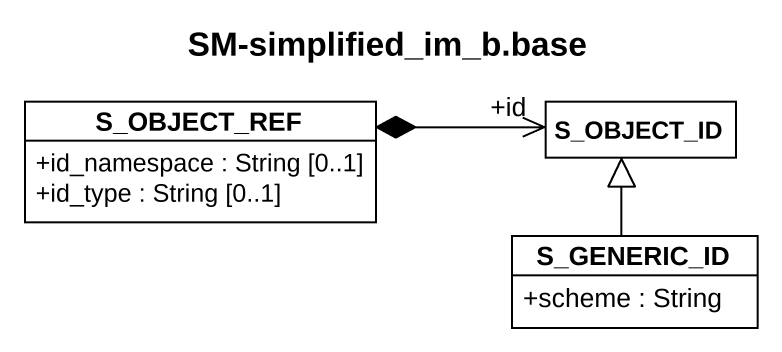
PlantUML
@startuml
title SM-simplified_im_b.base
hide circle
hide empty members
skinparam classAttributeIconSize 0
class S_OBJECT_REF #FFFFFF {
  +id_namespace : String [0..1]
  +id_type : String [0..1]
}
class S_OBJECT_ID #FFFFFF
class S_GENERIC_ID #FFFFFF {
  +scheme : String
}
S_OBJECT_REF *-right-> "+id" S_OBJECT_ID
S_GENERIC_ID -up-|> S_OBJECT_ID
@enduml
